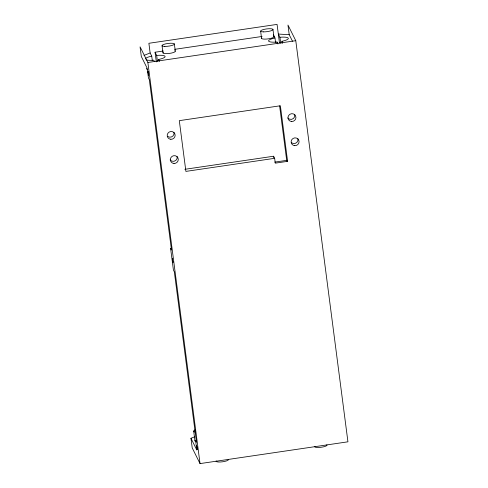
<?xml version="1.0" encoding="UTF-8"?>
<svg xmlns="http://www.w3.org/2000/svg" width="488" height="488" viewBox="0 0 488 488"><rect width="100%" height="100%" fill="white"/><g stroke="black" fill="none" stroke-linecap="round" stroke-linejoin="round"><path stroke-width="0.73" d="M144.033 55.4L150.139 52.948L148.883 43.286L277.068 24.4L279.484 42.987M292.477 41.224L289.225 34.703L287.969 25.034L295.777 40.693L347.938 441.811L200.031 463.6L192.223 447.941L190.967 438.273L194.358 436.912M152.317 60.61L151.737 56.15L151.17 56.266A9.992 2.214 -7.4 0 0 145.656 58.389M158.868 60.945L158.679 59.457L159.24 59.341A9.992 2.214 -7.4 0 0 165.066 56.352A9.992 2.214 -7.4 0 0 157.264 55.37L156.666 55.425L155.068 52.222L163.358 51.002M275.567 42.456L274.988 37.997L274.427 38.113A9.992 2.214 -7.4 0 0 268.601 41.102A9.992 2.214 -7.4 0 0 276.403 42.084L277.001 42.029L277.971 43.975M282.223 43.536L281.93 41.303L282.497 41.187A9.992 2.214 -7.4 0 0 288.323 38.198A9.992 2.214 -7.4 0 0 280.521 37.216L279.923 37.271L278.325 34.069L289.225 34.703M174.661 49.337L262.087 36.46M190.967 438.273L196.823 450.021L195.566 440.353L196.475 442.183L174.326 271.828L173.411 269.998L170.586 248.252L171.495 250.082L149.34 79.727L148.431 77.897L147.175 68.235L141.319 56.486L140.062 46.824L147.87 62.482L295.777 40.693M184.861 169.305L273.603 156.233L274.646 158.319L275.275 163.157L287.597 161.339L280.368 105.762L179.303 120.652L185.898 171.398L274.646 158.319M274.75 162.114L287.078 160.296L287.597 161.339M281.93 41.303L282.589 42.621M273.396 34.794L274.988 37.997M158.679 59.457L159.649 61.403M150.139 52.948L151.737 56.15M154.403 61.506L153.744 60.189L153.147 60.237A9.992 2.214 -7.4 0 1 145.912 59.731M279.923 37.271L280.691 43.218M277.001 42.029L277.196 43.517M272.963 29.384L273.902 36.63M279.624 105.939L286.791 161.064M260.635 31.201L261.58 38.448M273.603 156.233L273.798 157.722M174.356 43.908L175.302 51.161M162.034 45.726L162.974 52.972M156.666 55.425L157.441 61.372M155.068 52.222L156.325 61.885M147.87 62.482L200.031 463.6M193.687 431.105L194.944 440.768M196.072 441.707A9.992 2.214 -7.4 0 1 195.047 440.481M286.889 160.753A4.996 0.372 81.6 0 1 287.078 160.296M173.996 132.321A3.995 3.886 -26.5 0 1 167.536 136.323M177.138 156.489A3.995 3.886 -26.5 0 1 170.105 159.905M294.789 114.528A3.995 3.886 -26.5 0 1 287.755 117.95M297.93 138.696A3.995 3.886 -26.5 0 1 291.464 142.697M147.681 69.589A9.992 2.214 -7.4 0 1 146.656 68.357M195.456 432.203A9.992 2.214 -7.4 0 1 195.011 429.873M326.832 444.806A6.246 1.385 -7.4 0 1 321.012 447.276A6.246 1.385 -7.4 0 1 314.784 446.368M228.225 459.33A6.246 1.385 -7.4 0 1 222.406 461.807A6.246 1.385 -7.4 0 1 216.178 460.892M174.796 50.801A6.246 1.385 -7.4 0 1 169.305 53.436A6.246 1.385 -7.4 0 1 163.352 52.283M273.402 36.277A6.246 1.385 -7.4 0 1 268.394 38.845A6.246 1.385 -7.4 0 1 261.678 38.003M147.974 71.278L148.596 75.14L147.974 71.278M172.325 258.548L172.947 262.41L172.325 258.548M196.682 445.819L197.298 449.674L196.682 445.819M291.629 121.5A3.995 3.886 -26.5 0 0 295.557 115.851A3.995 3.886 -26.5 0 0 288.689 115.442A3.995 3.886 -26.5 0 0 291.629 121.5M294.77 145.668A3.995 3.886 -26.5 0 0 298.699 140.019A3.995 3.886 -26.5 0 0 291.836 139.611A3.995 3.886 -26.5 0 0 294.77 145.668M170.843 139.293A3.995 3.886 -26.5 0 0 174.765 133.645A3.995 3.886 -26.5 0 0 167.903 133.236A3.995 3.886 -26.5 0 0 170.843 139.293M173.984 163.462A3.995 3.886 -26.5 0 0 177.906 157.807A3.995 3.886 -26.5 0 0 171.044 157.404A3.995 3.886 -26.5 0 0 173.984 163.462M164.822 46.403A6.246 1.385 -7.4 0 0 174.381 44.127A6.246 1.385 -7.4 0 0 165.377 43.926A6.246 1.385 -7.4 0 0 164.822 46.403M263.428 31.879A6.246 1.385 -7.4 0 0 272.987 29.597A6.246 1.385 -7.4 0 0 263.984 29.396A6.246 1.385 -7.4 0 0 263.428 31.879"/></g></svg>
